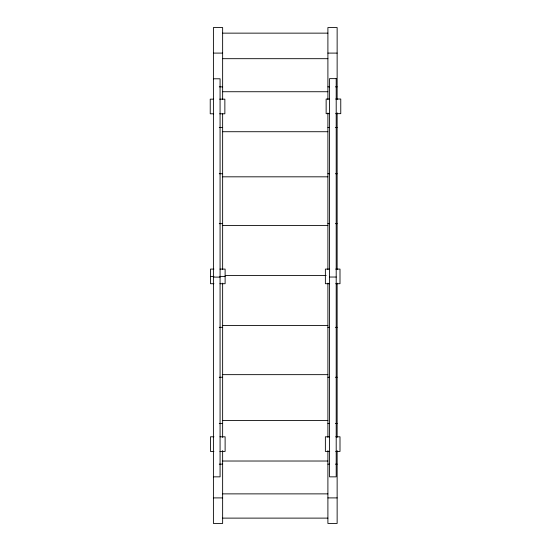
<?xml version="1.0" encoding="UTF-8"?>
<svg xmlns="http://www.w3.org/2000/svg" width="551" height="551" viewBox="0 0 551 551"><rect width="100%" height="100%" fill="white"/><g stroke="black" fill="none" stroke-linecap="round" stroke-linejoin="round"><path stroke-width="0.83" d="M222.638 33.143L327.9 33.143M213.402 53.096L222.638 53.096M327.9 53.096L337.136 53.096M222.638 58.688L327.9 58.688M213.402 78.793L220.076 78.793L220.076 476.849L213.402 476.849M219.277 86.851L222.638 86.851M327.9 86.851L329.581 86.851M335.456 86.851L337.136 86.851M222.638 91.735L327.9 91.735M329.581 99.028L326.137 99.028L326.137 113.658L329.581 113.658M335.607 99.028L340.766 99.028L340.766 113.658L335.607 113.658M213.671 99.159L210.234 99.159L210.234 113.795L213.671 113.795M219.697 99.159L224.863 99.159L224.863 113.795L219.697 113.795M219.277 127.563L222.638 127.563M327.9 127.563L329.581 127.563M335.456 127.563L337.136 127.563M222.638 131.723L327.9 131.723M219.277 173.737L222.638 173.737M327.9 173.737L329.581 173.737M335.456 173.737L337.136 173.737M222.638 176.823L327.9 176.823M219.277 223.658L222.638 223.658M327.9 223.658L329.581 223.658M335.456 223.658L337.136 223.658M222.638 225.559L327.9 225.559M213.933 269.088L210.489 269.088L210.489 283.717L213.933 283.717M219.952 269.088L225.118 269.088L225.118 283.717L219.952 283.717M329.677 269.088L325.372 269.088L325.372 283.717L329.677 283.717M335.697 269.088L340.001 269.088L340.001 283.717L335.697 283.717M225.207 275.5L326.185 275.5M210.489 276.402L213.933 276.402M219.952 276.402L225.118 276.402M213.402 277.112L220.076 277.112M329.526 277.036L336.2 277.036M222.638 325.51L327.9 325.51M219.277 327.342L222.638 327.342M327.9 327.342L329.581 327.342M335.456 327.342L337.136 327.342M222.638 374.652L327.9 374.652M219.277 377.263L222.638 377.263M327.9 377.263L329.581 377.263M335.456 377.263L337.136 377.263M222.638 420.558L327.9 420.558M219.277 423.437L222.638 423.437M327.9 423.437L329.581 423.437M335.456 423.437L337.136 423.437M213.933 436.798L210.489 436.798L210.489 451.427L213.933 451.427M219.952 436.798L225.118 436.798L225.118 451.427L219.952 451.427M329.677 436.798L325.372 436.798L325.372 451.427L329.677 451.427M335.697 436.798L340.001 436.798L340.001 451.427L335.697 451.427M222.638 461.022L327.9 461.022M219.277 464.149L222.638 464.149M327.9 464.149L329.581 464.149M335.456 464.149L337.136 464.149M222.638 493.875L327.9 493.875M213.402 497.904L222.638 497.904M327.9 497.904L337.136 497.904M222.638 518.119L327.9 518.119M337.136 99.573L337.136 27.55L327.9 27.55L327.9 99.573M337.136 112.831L337.136 269.549M337.136 283.145L337.136 437.308M337.136 450.58L337.136 523.45L327.9 523.45L327.9 450.58M327.9 113.003L327.9 269.577M327.9 283.131L327.9 437.418M222.638 99.573L222.638 27.55L213.402 27.55L213.402 523.45L222.638 523.45L222.638 450.58M222.638 113.857L222.638 269.577M222.638 283.131L222.638 437.418M336.2 78.641L329.526 78.641L329.526 476.849L336.2 476.849L336.2 78.641"/></g></svg>
